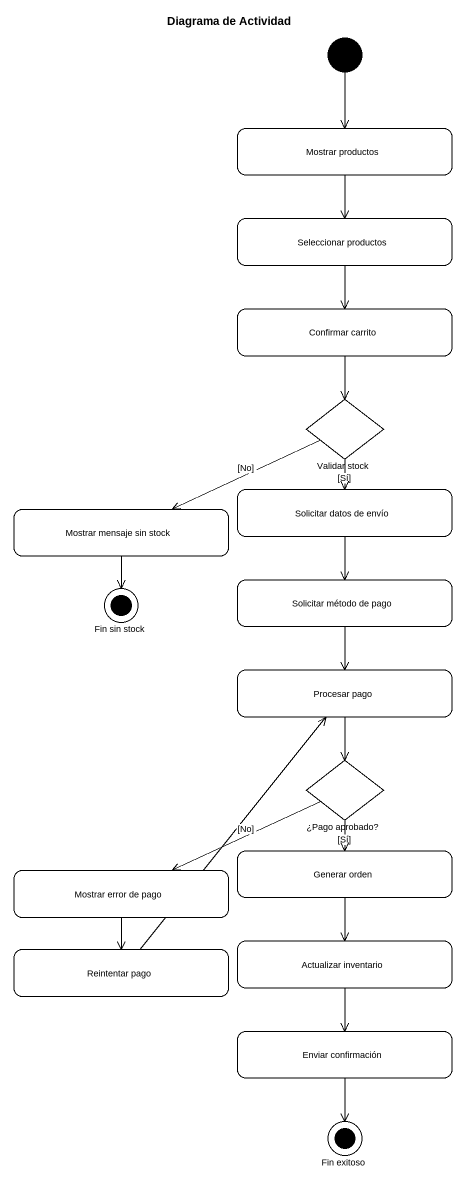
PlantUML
@startuml
title Diagrama de Actividad
hide empty description
state "Mostrar productos" as Mostrar_productos
state "Seleccionar productos" as Seleccionar_productos
state "Confirmar carrito" as Confirmar_carrito
state "Validar stock" as Validar_stock <<choice>>
state "Solicitar datos de envío" as Solicitar_datos_de_envío
state "Mostrar mensaje sin stock" as Mostrar_mensaje_sin_stock
state "Solicitar método de pago" as Solicitar_método_de_pago
state "Fin sin stock" as Fin_sin_stock <<end>>
state "Procesar pago" as Procesar_pago
state "¿Pago aprobado?" as Pago_aprobado <<choice>>
state "Generar orden" as Generar_orden
state "Mostrar error de pago" as Mostrar_error_de_pago
state "Reintentar pago" as Reintentar_pago
state "Actualizar inventario" as Actualizar_inventario
state "Enviar confirmación" as Enviar_confirmación
state "Fin exitoso" as Fin_exitoso <<end>>
[*] --> Mostrar_productos
Mostrar_productos --> Seleccionar_productos
Seleccionar_productos --> Confirmar_carrito
Confirmar_carrito --> Validar_stock
Validar_stock --> Solicitar_datos_de_envío : [Sí]
Validar_stock -left-> Mostrar_mensaje_sin_stock : [No]
Solicitar_datos_de_envío --> Solicitar_método_de_pago
Mostrar_mensaje_sin_stock --> Fin_sin_stock
Solicitar_método_de_pago --> Procesar_pago
Procesar_pago --> Pago_aprobado
Pago_aprobado --> Generar_orden : [Sí]
Pago_aprobado -left-> Mostrar_error_de_pago : [No]
Generar_orden --> Actualizar_inventario
Mostrar_error_de_pago --> Reintentar_pago
Reintentar_pago -up-> Procesar_pago
Actualizar_inventario --> Enviar_confirmación
Enviar_confirmación --> Fin_exitoso
@enduml
